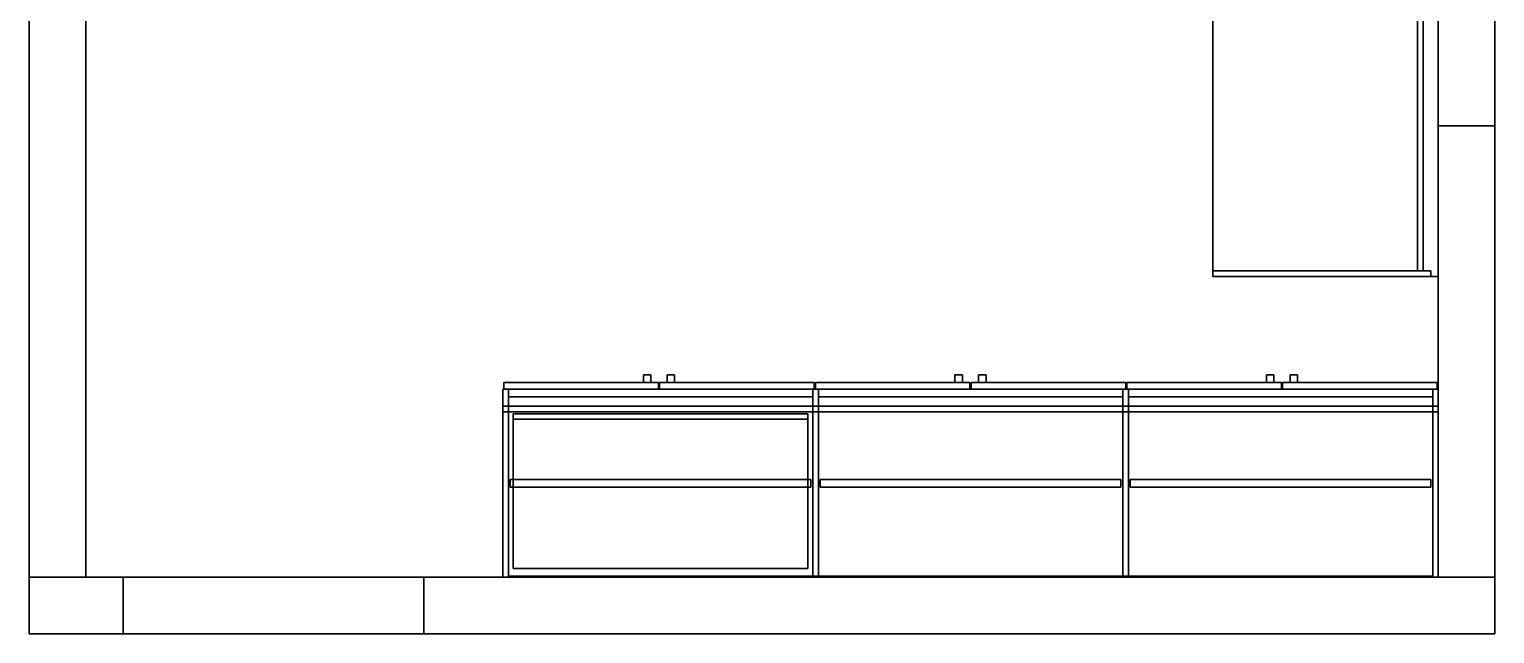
# Model space of a CAD drawing. Header units: millimetres. Extents: x -150 to 3750, y -150 to 4150.
# Drawn here: x -150 to 3750, y -150 to 1457 of the extents above; entities that cross this region are included whole.
import ezdxf

# ---------------------------------------------------------------- set-up
doc = ezdxf.new("R2010")
doc.units = ezdxf.units.MM
for name, color, linetype in [('AMBIENTE', 2, 'CONTINUOUS'), ('M05_WARDROBE', 7, 'CONTINUOUS'), ('M07_DESK', 2, 'CONTINUOUS')]:
    doc.layers.add(name, color=color, linetype=linetype)

msp = doc.modelspace()

# ---------------------------------------------------------------- linework, layer by layer
at = {"layer": 'AMBIENTE'}
for points in [[(-150, 4000), (0, 4000), (0, 0), (-150, 0)], [(0, 0, 2700), (0, 4000, 2700), (-150, 4000, 2700), (-150, 0, 2700)], [(-150, 0, 2700), (-150, 4000, 2700), (-150, 4000), (-150, 0)], [(0, 4000, 2700), (0, 0, 2700), (0, 0), (0, 4000)], [(0, 0, -20), (0, 4000, -20), (3600, 4000, -20), (3600, 0, -20)], [(0, 0), (3600, 0), (3600, 4000), (0, 4000)], [(0, 4000, -20), (0, 0, -20), (0, 0), (0, 4000)], [(3600, 0, -20), (3600, 4000, -20), (3600, 4000), (3600, 0)], [(3750, 1200), (3600, 1200), (3600, 2400), (3750, 2400)], [(3600, 2400, 1000), (3600, 1200, 1000), (3750, 1200, 1000), (3750, 2400, 1000)], [(3600, 1200, 1000), (3600, 2400, 1000), (3600, 2400), (3600, 1200)], [(3750, 1200, 2200), (3600, 1200, 2200), (3600, 2400, 2200), (3750, 2400, 2200)], [(3600, 2400, 2700), (3600, 1200, 2700), (3750, 1200, 2700), (3750, 2400, 2700)], [(3600, 1200, 2700), (3600, 2400, 2700), (3600, 2400, 2200), (3600, 1200, 2200)], [(3750, 2400, 1000), (3750, 1200, 1000), (3750, 1200), (3750, 2400)], [(3750, 2400, 2700), (3750, 1200, 2700), (3750, 1200, 2200), (3750, 2400, 2200)], [(3750, 1200, 1000), (3600, 1200, 1000), (3600, 1200), (3750, 1200)], [(3750, 1200, 2700), (3600, 1200, 2700), (3600, 1200, 2200), (3750, 1200, 2200)], [(3750, 0), (3600, 0), (3600, 1200), (3750, 1200)], [(3600, 1200, 2700), (3600, 0, 2700), (3750, 0, 2700), (3750, 1200, 2700)], [(3600, 0, 2700), (3600, 1200, 2700), (3600, 1200), (3600, 0)], [(3600, 1200, 2700), (3750, 1200, 2700), (3750, 1200), (3600, 1200)], [(3750, 1200, 2700), (3750, 0, 2700), (3750, 0), (3750, 1200)], [(-150, -150), (-150, 0), (100, 0), (100, -150)], [(100, 0, 2700), (-150, 0, 2700), (-150, -150, 2700), (100, -150, 2700)], [(-150, -150, 2700), (-150, 0, 2700), (-150, 0), (-150, -150)], [(-150, 0, 2700), (100, 0, 2700), (100, 0), (-150, 0)], [(0, 0, 2700), (-150, 0, 2700), (-150, 0), (0, 0)], [(0, 0, -20), (3600, 0, -20), (3600, 0), (0, 0)], [(100, -150, 2100), (100, 0, 2100), (900, 0, 2100), (900, -150, 2100)], [(900, 0, 2700), (100, 0, 2700), (100, -150, 2700), (900, -150, 2700)], [(100, -150, 2700), (100, 0, 2700), (100, 0, 2100), (100, -150, 2100)], [(100, 0, 2700), (900, 0, 2700), (900, 0, 2100), (100, 0, 2100)], [(100, 0, 2700), (100, -150, 2700), (100, -150), (100, 0)], [(900, -150), (900, 0), (3750, 0), (3750, -150)], [(3750, 0, 2700), (900, 0, 2700), (900, -150, 2700), (3750, -150, 2700)], [(900, -150, 2700), (900, 0, 2700), (900, 0), (900, -150)], [(900, 0, 2700), (3750, 0, 2700), (3750, 0), (900, 0)], [(900, 0, 2700), (900, -150, 2700), (900, -150, 2100), (900, 0, 2100)], [(3750, 0, 2700), (3600, 0, 2700), (3600, 0), (3750, 0)], [(3750, 0, 2700), (3750, -150, 2700), (3750, -150), (3750, 0)], [(100, -150, 2700), (-150, -150, 2700), (-150, -150), (100, -150)], [(900, -150, 2700), (100, -150, 2700), (100, -150, 2100), (900, -150, 2100)], [(3750, -150, 2700), (900, -150, 2700), (900, -150), (3750, -150)]]:
    msp.add_3dface(points, dxfattribs=at)
at = {"layer": 'M05_WARDROBE'}
for points in [[(1113, 500, 103), (1113, 518, 103), (1524.5, 518, 103), (1524.5, 500, 103)], [(1524.5, 518, 2347), (1113, 518, 2347), (1113, 500, 2347), (1524.5, 500, 2347)], [(1113, 500, 2347), (1113, 518, 2347), (1113, 518, 103), (1113, 500, 103)], [(1113, 518, 2347), (1524.5, 518, 2347), (1524.5, 518, 103), (1113, 518, 103)], [(1484.5, 518, 1100), (1484.5, 538, 1100), (1504.5, 538, 1100), (1504.5, 518, 1100)], [(1504.5, 538, 1260), (1484.5, 538, 1260), (1484.5, 518, 1260), (1504.5, 518, 1260)], [(1484.5, 518, 1260), (1484.5, 538, 1260), (1484.5, 538, 1100), (1484.5, 518, 1100)], [(1484.5, 538, 1260), (1504.5, 538, 1260), (1504.5, 538, 1100), (1484.5, 538, 1100)], [(1504.5, 518, 1260), (1484.5, 518, 1260), (1484.5, 518, 1100), (1504.5, 518, 1100)], [(1504.5, 538, 1260), (1504.5, 518, 1260), (1504.5, 518, 1100), (1504.5, 538, 1100)], [(1524.5, 518, 2347), (1524.5, 500, 2347), (1524.5, 500, 103), (1524.5, 518, 103)], [(1527.5, 500, 103), (1527.5, 518, 103), (1939, 518, 103), (1939, 500, 103)], [(1939, 518, 2347), (1527.5, 518, 2347), (1527.5, 500, 2347), (1939, 500, 2347)], [(1527.5, 500, 2347), (1527.5, 518, 2347), (1527.5, 518, 103), (1527.5, 500, 103)], [(1527.5, 518, 2347), (1939, 518, 2347), (1939, 518, 103), (1527.5, 518, 103)], [(1547.5, 518, 1100), (1547.5, 538, 1100), (1567.5, 538, 1100), (1567.5, 518, 1100)], [(1567.5, 538, 1260), (1547.5, 538, 1260), (1547.5, 518, 1260), (1567.5, 518, 1260)], [(1547.5, 518, 1260), (1547.5, 538, 1260), (1547.5, 538, 1100), (1547.5, 518, 1100)], [(1547.5, 538, 1260), (1567.5, 538, 1260), (1567.5, 538, 1100), (1547.5, 538, 1100)], [(1567.5, 518, 1260), (1547.5, 518, 1260), (1547.5, 518, 1100), (1567.5, 518, 1100)], [(1567.5, 538, 1260), (1567.5, 518, 1260), (1567.5, 518, 1100), (1567.5, 538, 1100)], [(1939, 518, 2347), (1939, 500, 2347), (1939, 500, 103), (1939, 518, 103)], [(1942, 500, 103), (1942, 518, 103), (2353.5, 518, 103), (2353.5, 500, 103)], [(2353.5, 518, 2347), (1942, 518, 2347), (1942, 500, 2347), (2353.5, 500, 2347)], [(1942, 500, 2347), (1942, 518, 2347), (1942, 518, 103), (1942, 500, 103)], [(1942, 518, 2347), (2353.5, 518, 2347), (2353.5, 518, 103), (1942, 518, 103)], [(2313.5, 518, 1100), (2313.5, 538, 1100), (2333.5, 538, 1100), (2333.5, 518, 1100)], [(2333.5, 538, 1260), (2313.5, 538, 1260), (2313.5, 518, 1260), (2333.5, 518, 1260)], [(2313.5, 518, 1260), (2313.5, 538, 1260), (2313.5, 538, 1100), (2313.5, 518, 1100)], [(2313.5, 538, 1260), (2333.5, 538, 1260), (2333.5, 538, 1100), (2313.5, 538, 1100)], [(2333.5, 518, 1260), (2313.5, 518, 1260), (2313.5, 518, 1100), (2333.5, 518, 1100)], [(2333.5, 538, 1260), (2333.5, 518, 1260), (2333.5, 518, 1100), (2333.5, 538, 1100)], [(2353.5, 518, 2347), (2353.5, 500, 2347), (2353.5, 500, 103), (2353.5, 518, 103)], [(2356.5, 500, 103), (2356.5, 518, 103), (2768, 518, 103), (2768, 500, 103)], [(2768, 518, 2347), (2356.5, 518, 2347), (2356.5, 500, 2347), (2768, 500, 2347)], [(2356.5, 500, 2347), (2356.5, 518, 2347), (2356.5, 518, 103), (2356.5, 500, 103)], [(2356.5, 518, 2347), (2768, 518, 2347), (2768, 518, 103), (2356.5, 518, 103)], [(2376.5, 518, 1100), (2376.5, 538, 1100), (2396.5, 538, 1100), (2396.5, 518, 1100)], [(2396.5, 538, 1260), (2376.5, 538, 1260), (2376.5, 518, 1260), (2396.5, 518, 1260)], [(2376.5, 518, 1260), (2376.5, 538, 1260), (2376.5, 538, 1100), (2376.5, 518, 1100)], [(2376.5, 538, 1260), (2396.5, 538, 1260), (2396.5, 538, 1100), (2376.5, 538, 1100)], [(2396.5, 518, 1260), (2376.5, 518, 1260), (2376.5, 518, 1100), (2396.5, 518, 1100)], [(2396.5, 538, 1260), (2396.5, 518, 1260), (2396.5, 518, 1100), (2396.5, 538, 1100)], [(2768, 518, 2347), (2768, 500, 2347), (2768, 500, 103), (2768, 518, 103)], [(2771, 500, 103), (2771, 518, 103), (3182.5, 518, 103), (3182.5, 500, 103)], [(3182.5, 518, 2347), (2771, 518, 2347), (2771, 500, 2347), (3182.5, 500, 2347)], [(2771, 500, 2347), (2771, 518, 2347), (2771, 518, 103), (2771, 500, 103)], [(2771, 518, 2347), (3182.5, 518, 2347), (3182.5, 518, 103), (2771, 518, 103)], [(3142.5, 518, 1100), (3142.5, 538, 1100), (3162.5, 538, 1100), (3162.5, 518, 1100)], [(3162.5, 538, 1260), (3142.5, 538, 1260), (3142.5, 518, 1260), (3162.5, 518, 1260)], [(3142.5, 518, 1260), (3142.5, 538, 1260), (3142.5, 538, 1100), (3142.5, 518, 1100)], [(3142.5, 538, 1260), (3162.5, 538, 1260), (3162.5, 538, 1100), (3142.5, 538, 1100)], [(3162.5, 518, 1260), (3142.5, 518, 1260), (3142.5, 518, 1100), (3162.5, 518, 1100)], [(3162.5, 538, 1260), (3162.5, 518, 1260), (3162.5, 518, 1100), (3162.5, 538, 1100)], [(3182.5, 518, 2347), (3182.5, 500, 2347), (3182.5, 500, 103), (3182.5, 518, 103)], [(3185.5, 500, 103), (3185.5, 518, 103), (3597, 518, 103), (3597, 500, 103)], [(3597, 518, 2347), (3185.5, 518, 2347), (3185.5, 500, 2347), (3597, 500, 2347)], [(3185.5, 500, 2347), (3185.5, 518, 2347), (3185.5, 518, 103), (3185.5, 500, 103)], [(3185.5, 518, 2347), (3597, 518, 2347), (3597, 518, 103), (3185.5, 518, 103)], [(3205.5, 518, 1100), (3205.5, 538, 1100), (3225.5, 538, 1100), (3225.5, 518, 1100)], [(3225.5, 538, 1260), (3205.5, 538, 1260), (3205.5, 518, 1260), (3225.5, 518, 1260)], [(3205.5, 518, 1260), (3205.5, 538, 1260), (3205.5, 538, 1100), (3205.5, 518, 1100)], [(3205.5, 538, 1260), (3225.5, 538, 1260), (3225.5, 538, 1100), (3205.5, 538, 1100)], [(3225.5, 518, 1260), (3205.5, 518, 1260), (3205.5, 518, 1100), (3225.5, 518, 1100)], [(3225.5, 538, 1260), (3225.5, 518, 1260), (3225.5, 518, 1100), (3225.5, 538, 1100)], [(3597, 518, 2347), (3597, 500, 2347), (3597, 500, 103), (3597, 518, 103)], [(1110, 0, 100), (1110, 500, 100), (1125, 500, 100), (1125, 0, 100)], [(1125, 500, 2350), (1110, 500, 2350), (1110, 0, 2350), (1125, 0, 2350)], [(1110, 0, 2350), (1110, 500, 2350), (1110, 500, 100), (1110, 0, 100)], [(1110, 500, 2350), (1125, 500, 2350), (1125, 500, 100), (1110, 500, 100)], [(1524.5, 500, 2347), (1113, 500, 2347), (1113, 500, 103), (1524.5, 500, 103)], [(1125, 500, 2350), (1125, 0, 2350), (1125, 0, 100), (1125, 500, 100)], [(1125, 3, 100), (1125, 500, 100), (3585, 500, 100), (3585, 3, 100)], [(3585, 500, 115), (1125, 500, 115), (1125, 3, 115), (3585, 3, 115)], [(1125, 3, 115), (1125, 500, 115), (1125, 500, 100), (1125, 3, 100)], [(1125, 500, 115), (3585, 500, 115), (3585, 500, 100), (1125, 500, 100)], [(1125, 3, 2335), (1125, 500, 2335), (3585, 500, 2335), (3585, 3, 2335)], [(3585, 500, 2350), (1125, 500, 2350), (1125, 3, 2350), (3585, 3, 2350)], [(1125, 3, 2350), (1125, 500, 2350), (1125, 500, 2335), (1125, 3, 2335)], [(1125, 500, 2350), (3585, 500, 2350), (3585, 500, 2335), (1125, 500, 2335)], [(1125, 3, 1935), (1125, 480, 1935), (1935, 480, 1935), (1935, 3, 1935)], [(1935, 480, 1950), (1125, 480, 1950), (1125, 3, 1950), (1935, 3, 1950)], [(1125, 3, 1950), (1125, 480, 1950), (1125, 480, 1935), (1125, 3, 1935)], [(1125, 480, 1950), (1935, 480, 1950), (1935, 480, 1935), (1125, 480, 1935)], [(1939, 500, 2347), (1527.5, 500, 2347), (1527.5, 500, 103), (1939, 500, 103)], [(1935, 3, 115), (1935, 500, 115), (1950, 500, 115), (1950, 3, 115)], [(1950, 500, 2335), (1935, 500, 2335), (1935, 3, 2335), (1950, 3, 2335)], [(1935, 3, 2335), (1935, 500, 2335), (1935, 500, 115), (1935, 3, 115)], [(1935, 500, 2335), (1950, 500, 2335), (1950, 500, 115), (1935, 500, 115)], [(1935, 480, 1950), (1935, 3, 1950), (1935, 3, 1935), (1935, 480, 1935)], [(2353.5, 500, 2347), (1942, 500, 2347), (1942, 500, 103), (2353.5, 500, 103)], [(1950, 500, 2335), (1950, 3, 2335), (1950, 3, 115), (1950, 500, 115)], [(1950, 3, 1935), (1950, 480, 1935), (2760, 480, 1935), (2760, 3, 1935)], [(2760, 480, 1950), (1950, 480, 1950), (1950, 3, 1950), (2760, 3, 1950)], [(1950, 3, 1950), (1950, 480, 1950), (1950, 480, 1935), (1950, 3, 1935)], [(1950, 480, 1950), (2760, 480, 1950), (2760, 480, 1935), (1950, 480, 1935)], [(2768, 500, 2347), (2356.5, 500, 2347), (2356.5, 500, 103), (2768, 500, 103)], [(2760, 3, 115), (2760, 500, 115), (2775, 500, 115), (2775, 3, 115)], [(2775, 500, 2335), (2760, 500, 2335), (2760, 3, 2335), (2775, 3, 2335)], [(2760, 3, 2335), (2760, 500, 2335), (2760, 500, 115), (2760, 3, 115)], [(2760, 500, 2335), (2775, 500, 2335), (2775, 500, 115), (2760, 500, 115)], [(2760, 480, 1950), (2760, 3, 1950), (2760, 3, 1935), (2760, 480, 1935)], [(3182.5, 500, 2347), (2771, 500, 2347), (2771, 500, 103), (3182.5, 500, 103)], [(2775, 500, 2335), (2775, 3, 2335), (2775, 3, 115), (2775, 500, 115)], [(2775, 3, 1935), (2775, 480, 1935), (3585, 480, 1935), (3585, 3, 1935)], [(3585, 480, 1950), (2775, 480, 1950), (2775, 3, 1950), (3585, 3, 1950)], [(2775, 3, 1950), (2775, 480, 1950), (2775, 480, 1935), (2775, 3, 1935)], [(2775, 480, 1950), (3585, 480, 1950), (3585, 480, 1935), (2775, 480, 1935)], [(3597, 500, 2347), (3185.5, 500, 2347), (3185.5, 500, 103), (3597, 500, 103)], [(3585, 0, 100), (3585, 500, 100), (3600, 500, 100), (3600, 0, 100)], [(3600, 500, 2350), (3585, 500, 2350), (3585, 0, 2350), (3600, 0, 2350)], [(3585, 0, 2350), (3585, 500, 2350), (3585, 500, 100), (3585, 0, 100)], [(3585, 500, 2350), (3600, 500, 2350), (3600, 500, 100), (3585, 500, 100)], [(3585, 500, 115), (3585, 3, 115), (3585, 3, 100), (3585, 500, 100)], [(3585, 500, 2350), (3585, 3, 2350), (3585, 3, 2335), (3585, 500, 2335)], [(3585, 480, 1950), (3585, 3, 1950), (3585, 3, 1935), (3585, 480, 1935)], [(3600, 500, 2350), (3600, 0, 2350), (3600, 0, 100), (3600, 500, 100)], [(1110, 440), (1110, 455), (3600, 455), (3600, 440)], [(3600, 455, 100), (1110, 455, 100), (1110, 440, 100), (3600, 440, 100)], [(1110, 440, 100), (1110, 455, 100), (1110, 455), (1110, 440)], [(1110, 455, 100), (3600, 455, 100), (3600, 455), (1110, 455)], [(3600, 440, 100), (1110, 440, 100), (1110, 440), (3600, 440)], [(1138, 420, 195), (1138, 435, 195), (1922, 435, 195), (1922, 420, 195)], [(1922, 435, 375), (1138, 435, 375), (1138, 420, 375), (1922, 420, 375)], [(1138, 420, 375), (1138, 435, 375), (1138, 435, 195), (1138, 420, 195)], [(1138, 435, 375), (1922, 435, 375), (1922, 435, 195), (1138, 435, 195)], [(1138, 420, 385), (1138, 435, 385), (1922, 435, 385), (1922, 420, 385)], [(1922, 435, 565), (1138, 435, 565), (1138, 420, 565), (1922, 420, 565)], [(1138, 420, 565), (1138, 435, 565), (1138, 435, 385), (1138, 420, 385)], [(1138, 435, 565), (1922, 435, 565), (1922, 435, 385), (1138, 435, 385)], [(1138, 420, 575), (1138, 435, 575), (1922, 435, 575), (1922, 420, 575)], [(1922, 435, 755), (1138, 435, 755), (1138, 420, 755), (1922, 420, 755)], [(1138, 420, 755), (1138, 435, 755), (1138, 435, 575), (1138, 420, 575)], [(1138, 435, 755), (1922, 435, 755), (1922, 435, 575), (1138, 435, 575)], [(1138, 420, 765), (1138, 435, 765), (1922, 435, 765), (1922, 420, 765)], [(1922, 435, 945), (1138, 435, 945), (1138, 420, 945), (1922, 420, 945)], [(1138, 420, 945), (1138, 435, 945), (1138, 435, 765), (1138, 420, 765)], [(1138, 435, 945), (1922, 435, 945), (1922, 435, 765), (1138, 435, 765)], [(1922, 435, 375), (1922, 420, 375), (1922, 420, 195), (1922, 435, 195)], [(1922, 435, 565), (1922, 420, 565), (1922, 420, 385), (1922, 435, 385)], [(1922, 435, 755), (1922, 420, 755), (1922, 420, 575), (1922, 435, 575)], [(1922, 435, 945), (1922, 420, 945), (1922, 420, 765), (1922, 435, 765)], [(3600, 455, 100), (3600, 440, 100), (3600, 440), (3600, 455)], [(1922, 420, 375), (1138, 420, 375), (1138, 420, 195), (1922, 420, 195)], [(1138, 23, 195), (1138, 420, 195), (1922, 420, 195), (1922, 23, 195)], [(1922, 420, 345), (1138, 420, 345), (1138, 23, 345), (1922, 23, 345)], [(1138, 23, 345), (1138, 420, 345), (1138, 420, 195), (1138, 23, 195)], [(1138, 420, 345), (1922, 420, 345), (1922, 420, 195), (1138, 420, 195)], [(1922, 420, 565), (1138, 420, 565), (1138, 420, 385), (1922, 420, 385)], [(1138, 23, 385), (1138, 420, 385), (1922, 420, 385), (1922, 23, 385)], [(1922, 420, 535), (1138, 420, 535), (1138, 23, 535), (1922, 23, 535)], [(1138, 23, 535), (1138, 420, 535), (1138, 420, 385), (1138, 23, 385)], [(1138, 420, 535), (1922, 420, 535), (1922, 420, 385), (1138, 420, 385)], [(1922, 420, 755), (1138, 420, 755), (1138, 420, 575), (1922, 420, 575)], [(1138, 23, 575), (1138, 420, 575), (1922, 420, 575), (1922, 23, 575)], [(1922, 420, 725), (1138, 420, 725), (1138, 23, 725), (1922, 23, 725)], [(1138, 23, 725), (1138, 420, 725), (1138, 420, 575), (1138, 23, 575)], [(1138, 420, 725), (1922, 420, 725), (1922, 420, 575), (1138, 420, 575)], [(1922, 420, 945), (1138, 420, 945), (1138, 420, 765), (1922, 420, 765)], [(1138, 23, 765), (1138, 420, 765), (1922, 420, 765), (1922, 23, 765)], [(1922, 420, 915), (1138, 420, 915), (1138, 23, 915), (1922, 23, 915)], [(1138, 23, 915), (1138, 420, 915), (1138, 420, 765), (1138, 23, 765)], [(1138, 420, 915), (1922, 420, 915), (1922, 420, 765), (1138, 420, 765)], [(1922, 420, 345), (1922, 23, 345), (1922, 23, 195), (1922, 420, 195)], [(1922, 420, 535), (1922, 23, 535), (1922, 23, 385), (1922, 420, 385)], [(1922, 420, 725), (1922, 23, 725), (1922, 23, 575), (1922, 420, 575)], [(1922, 420, 915), (1922, 23, 915), (1922, 23, 765), (1922, 420, 765)], [(1130, 240, 1875), (1130, 260, 1875), (1930, 260, 1875), (1930, 240, 1875)], [(1930, 260, 1890), (1130, 260, 1890), (1130, 240, 1890), (1930, 240, 1890)], [(1130, 240, 1890), (1130, 260, 1890), (1130, 260, 1875), (1130, 240, 1875)], [(1130, 260, 1890), (1930, 260, 1890), (1930, 260, 1875), (1130, 260, 1875)], [(1930, 240, 1890), (1130, 240, 1890), (1130, 240, 1875), (1930, 240, 1875)], [(1930, 260, 1890), (1930, 240, 1890), (1930, 240, 1875), (1930, 260, 1875)], [(1955, 240, 1875), (1955, 260, 1875), (2755, 260, 1875), (2755, 240, 1875)], [(2755, 260, 1890), (1955, 260, 1890), (1955, 240, 1890), (2755, 240, 1890)], [(1955, 240, 1890), (1955, 260, 1890), (1955, 260, 1875), (1955, 240, 1875)], [(1955, 260, 1890), (2755, 260, 1890), (2755, 260, 1875), (1955, 260, 1875)], [(2755, 240, 1890), (1955, 240, 1890), (1955, 240, 1875), (2755, 240, 1875)], [(2755, 260, 1890), (2755, 240, 1890), (2755, 240, 1875), (2755, 260, 1875)], [(2780, 240, 1875), (2780, 260, 1875), (3580, 260, 1875), (3580, 240, 1875)], [(3580, 260, 1890), (2780, 260, 1890), (2780, 240, 1890), (3580, 240, 1890)], [(2780, 240, 1890), (2780, 260, 1890), (2780, 260, 1875), (2780, 240, 1875)], [(2780, 260, 1890), (3580, 260, 1890), (3580, 260, 1875), (2780, 260, 1875)], [(3580, 240, 1890), (2780, 240, 1890), (2780, 240, 1875), (3580, 240, 1875)], [(3580, 260, 1890), (3580, 240, 1890), (3580, 240, 1875), (3580, 260, 1875)], [(1125, 0, 2350), (1110, 0, 2350), (1110, 0, 100), (1125, 0, 100)], [(3585, 3, 115), (1125, 3, 115), (1125, 3, 100), (3585, 3, 100)], [(1125, 0, 115), (1125, 3, 115), (3585, 3, 115), (3585, 0, 115)], [(3585, 3, 2335), (1125, 3, 2335), (1125, 0, 2335), (3585, 0, 2335)], [(1125, 0, 2335), (1125, 3, 2335), (1125, 3, 115), (1125, 0, 115)], [(1125, 3, 2335), (3585, 3, 2335), (3585, 3, 115), (1125, 3, 115)], [(3585, 3, 2350), (1125, 3, 2350), (1125, 3, 2335), (3585, 3, 2335)], [(1935, 3, 1950), (1125, 3, 1950), (1125, 3, 1935), (1935, 3, 1935)], [(3585, 0, 2335), (1125, 0, 2335), (1125, 0, 115), (3585, 0, 115)], [(1922, 23, 345), (1138, 23, 345), (1138, 23, 195), (1922, 23, 195)], [(1922, 23, 535), (1138, 23, 535), (1138, 23, 385), (1922, 23, 385)], [(1922, 23, 725), (1138, 23, 725), (1138, 23, 575), (1922, 23, 575)], [(1922, 23, 915), (1138, 23, 915), (1138, 23, 765), (1922, 23, 765)], [(1950, 3, 2335), (1935, 3, 2335), (1935, 3, 115), (1950, 3, 115)], [(2760, 3, 1950), (1950, 3, 1950), (1950, 3, 1935), (2760, 3, 1935)], [(2775, 3, 2335), (2760, 3, 2335), (2760, 3, 115), (2775, 3, 115)], [(3585, 3, 1950), (2775, 3, 1950), (2775, 3, 1935), (3585, 3, 1935)], [(3585, 3, 2335), (3585, 0, 2335), (3585, 0, 115), (3585, 3, 115)], [(3600, 0, 2350), (3585, 0, 2350), (3585, 0, 100), (3600, 0, 100)]]:
    msp.add_3dface(points, dxfattribs=at)
at = {"layer": 'M07_DESK'}
for points in [[(3600, 800, 705), (3000, 800, 705), (3000, 2000, 705), (3600, 2000, 705)], [(3000, 2000, 730), (3000, 800, 730), (3600, 800, 730), (3600, 2000, 730)], [(3000, 800, 730), (3000, 2000, 730), (3000, 2000, 705), (3000, 800, 705)], [(3600, 2000, 730), (3600, 800, 730), (3600, 800, 705), (3600, 2000, 705)], [(3560, 815, 405), (3545, 815, 405), (3545, 1985, 405), (3560, 1985, 405)], [(3545, 1985, 705), (3545, 815, 705), (3560, 815, 705), (3560, 1985, 705)], [(3545, 815, 705), (3545, 1985, 705), (3545, 1985, 405), (3545, 815, 405)], [(3560, 1985, 705), (3560, 815, 705), (3560, 815, 405), (3560, 1985, 405)], [(3580, 800), (3000, 800), (3000, 815), (3580, 815)], [(3000, 815, 705), (3000, 800, 705), (3580, 800, 705), (3580, 815, 705)], [(3000, 800, 705), (3000, 815, 705), (3000, 815), (3000, 800)], [(3000, 815, 705), (3580, 815, 705), (3580, 815), (3000, 815)], [(3600, 800, 730), (3000, 800, 730), (3000, 800, 705), (3600, 800, 705)], [(3580, 800, 705), (3000, 800, 705), (3000, 800), (3580, 800)], [(3560, 815, 705), (3545, 815, 705), (3545, 815, 405), (3560, 815, 405)], [(3580, 815, 705), (3580, 800, 705), (3580, 800), (3580, 815)]]:
    msp.add_3dface(points, dxfattribs=at)

doc.saveas('drawing.dxf')
